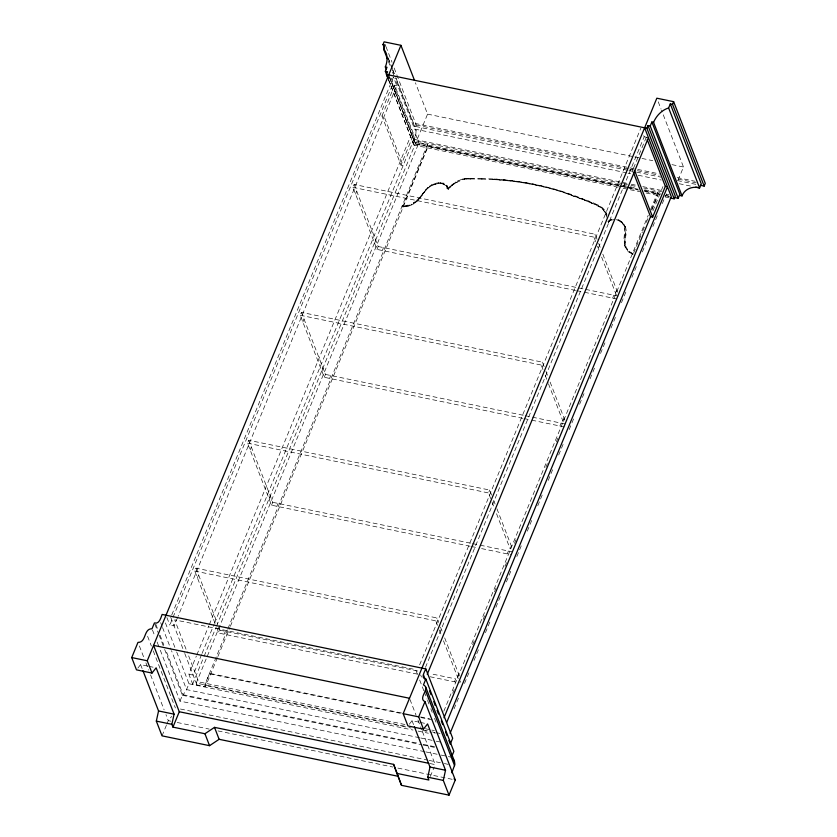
<?xml version="1.0" encoding="UTF-8"?>
<svg xmlns="http://www.w3.org/2000/svg" width="837" height="837" viewBox="0 0 837 837"><rect width="100%" height="100%" fill="white"/><g stroke="black" fill="none" stroke-linecap="round" stroke-linejoin="round"><path stroke-width="0.63" stroke-dasharray="4.18 3.14" d="M607.892 221.397L608.468 222.129M622.017 183.502L413.813 140.48L415.822 134.475L416.083 130.467L395.849 78.218M171.752 614.923L393.453 77.046L396.78 85.646L178.072 616.283M177.58 617.486L174.096 625.94L169.827 625.061L392.522 84.767L396.78 85.646M381.965 115.987L394.656 85.207L413.687 134.359L401.007 165.13L403.131 165.58L384.099 116.427L381.965 115.987L401.007 165.13M215.057 623.356L194.791 571.043L195.984 568.156L436.966 617.957L438.714 622.456M470.091 546.226L271.544 505.192L247.511 443.15L248.704 440.262L489.676 490.053L491.863 495.682M522.801 418.322L324.254 377.299L300.232 315.246L301.414 312.358L542.397 362.159L544.144 366.658M575.521 290.429L376.974 249.395L352.942 187.352L354.135 184.464L595.117 234.255L597.294 239.884M197.417 577.802L198.599 574.914M250.127 449.898L251.32 447.021M302.848 322.004L304.03 319.117M355.558 194.1L356.75 191.223M162.033 735.849L166.375 725.323M166.856 724.151L168.3 720.647L171.627 716.43M217.411 657.704L205.463 686.685L192.667 684.038L188.859 674.214L196.339 656.082M196.831 654.869L208.79 625.867M209.292 624.653L411.553 133.92L415.822 134.799L419.63 144.634M627.645 170.267L414.66 126.261L415.769 123.562L628.754 167.578M394.175 68.038L416.23 124.995L414.566 129.034L416.083 130.467M164.68 649.481L182.414 695.285L180.007 701.113L178.386 702.839M176.743 652.138L188.995 683.766L186.138 690.556L183.094 694.731L165.716 649.847M201.591 654.565L193.127 675.093L188.859 674.214M202.083 653.362L214.031 624.381M214.523 623.178L415.822 134.799M628.294 188.001L413.321 143.577L414.985 139.538L390.743 76.92M618.02 187.216L413.792 145.01L414.901 142.321L389.937 77.862M192.667 684.038L203.632 657.453M204.123 656.239L216.082 627.237M216.584 626.024L427.571 114.135L415.414 82.748M269.169 499.051L270.351 496.163M321.879 371.157L323.072 368.27M374.599 243.253L375.782 240.365M417.37 674.12L218.823 633.096L220.016 630.209L218.426 626.118M271.544 505.192L272.726 502.305L248.704 440.262M324.254 377.299L325.447 374.411L301.414 312.358M376.974 249.395L378.167 246.507L354.135 184.464M224.149 634.195L225.341 631.307M276.869 506.291L278.062 503.414M329.579 378.397L330.772 375.51M382.3 250.493L383.492 247.616M227.423 629.842L204.751 684.844L205.463 686.685M227.915 628.639L427.445 144.55L418.908 142.792L196.224 683.076L405.652 726.359M401.446 712.967L209.512 673.304L204.992 685.461L411.009 728.033M406.207 206.624L402.315 206.708L402.566 206.101M402.806 206.718L427.916 145.784L626.254 186.766M217.902 656.501L229.851 627.52M230.353 626.317L428.157 146.391L427.445 144.55M437.521 625.344L435.774 620.845L436.966 617.957M490.67 498.57L488.494 492.941L489.676 490.053M542.951 369.546L541.204 365.047L542.397 362.159M595.672 241.652L593.925 237.143L595.117 234.255M419.64 664.84L640.839 128.166M425.468 667.403L644.176 136.776L643.339 134.621M646.31 137.216L633.619 167.986L631.485 167.546L632.887 171.146M454.481 681.789L455.673 678.901L430.082 673.618M507.201 553.885L508.383 551.008M559.911 425.991L561.104 423.103M612.632 298.087L613.814 295.21M457.431 676.746L458.613 673.858M511.334 545.965L510.141 548.852L495.755 511.689M562.862 420.948L564.054 418.061M615.572 293.055L616.764 290.167M443.819 711.241L648.256 215.224M650.642 209.459L657.767 192.144L660.205 192.646M632.646 254.312L628.074 251.163L625.145 246.946L628.315 251.77L632.646 254.312L632.898 253.695L628.859 251.32L626.819 248.788M633.619 253.13L642.397 231.839M642.879 230.656L644.344 227.099M646.3 222.37L648.738 216.459M651.594 209.532L658.248 193.378L644.176 190.47M452.733 693.193L454.219 689.573M472.654 644.856L475.144 638.819M483.116 619.485L484.602 615.854M494.573 591.686L496.059 588.055M505.025 566.304L506.521 562.684M514.493 543.349L515.99 539.719M545.87 467.213L547.367 463.593M556.333 441.842L557.829 438.211M651.824 210.15L658.489 193.996L657.767 192.144M652.965 210.778L663.207 185.919M459.806 682.887L460.601 680.962M454.072 708.813L459.555 695.526M464.535 683.431L469.023 672.561M474.004 660.466L479.486 647.179M485.46 632.667L489.938 621.786M495.922 607.285L500.4 596.404M506.385 581.903L510.863 571.022M516.847 556.521L521.325 545.64M527.31 531.139L531.788 520.258M537.772 505.757L542.25 494.876M548.235 480.375L552.713 469.494M558.697 454.993L563.175 444.112M569.16 429.611L573.638 418.73M579.622 404.229L584.1 393.348M590.075 378.837L594.563 367.966M600.537 353.455L605.025 342.584M611 328.073L615.488 317.202M621.462 302.691L625.95 291.82M631.925 277.309L636.413 266.428M642.387 251.927L646.875 241.046M652.85 226.545L657.338 215.664M662.318 203.579L665.802 195.115M430.333 776.464L434.236 766.995M678.116 180.049L683.494 167.013L661.512 110.275M421.053 195.9L425.468 189.748L429.611 186.117M424.328 192.091L418.458 199.917M419.933 198.275L426.002 190.083M137.854 668.104L140.595 664.62L147.772 666.095M409.303 724.204L412.055 720.709L419.222 722.185M608.781 220.916L608.227 221.523A6.288 5.179 -21.2 0 1 608.75 220.895L609.849 219.932M448.046 188.534L450.201 186.327M448.465 188.116L447.816 188.346A6.288 5.179 -21.2 0 0 447.805 187.289C447.324 183.973 443.045 183.188 440.335 182.843M448.705 188.733L448.213 189.214L450.432 186.933M608.373 222.223L608.478 222.108A6.288 5.179 -21.2 0 1 609.284 221.219L609.807 220.759M418.218 199.3L427.613 187.676M420.017 197.365L413.206 203.297M425.709 190.355L427.853 188.283M416.868 201.414L418.73 199.666M449.94 186.567L455.966 181.88M450.17 187.174L452.273 185.291M608.3 222.286L610.382 220.351M416.857 200.587L411.417 204.28M415.194 202.753L417.098 201.204M427.623 188.503L429.852 186.724M451.823 184.872L458.017 180.761M452.053 185.49L454.198 183.805M413.447 203.914L415.361 202.585M609.922 220.706L610.989 220.037M454.031 183.962L458.257 181.378M429.454 186.264L431.714 184.831M429.695 186.881L431.955 185.437M448.14 188.44C445.556 188.995 447.649 181.817 442.323 183.188M411.647 204.898L413.562 203.789M456.092 182.623L462.547 179.777M610.382 219.66L611.878 219.148M610.623 220.277L614.379 219.535M431.641 184.925L436.213 183.198M431.882 185.542L436.454 183.805M457.965 180.855L462.306 179.16M403.884 206.164L411.459 204.197M409.795 205.62L411.699 204.803M610.738 219.493L611.491 219.231M448.193 189.162L446.895 188.179M409.565 205.002L405.757 205.996M407.891 206.226L409.837 205.672M434.121 184.454L438.745 183.449M462.202 179.128L466.648 178.354M462.442 179.746L464.723 179.264M408.006 206.247L404.125 206.77M436.077 183.177L438.504 182.843M464.305 178.637L468.762 178.302M464.545 179.244L466.879 178.972M466.617 178.972L470.98 179.087M438.232 182.843L440.733 182.843M438.473 183.449L440.963 183.46M470.373 178.469L481.788 178.511M482.028 179.118L468.647 178.919M404.198 206.164L402.074 206.101L402.315 206.708M481.442 178.501L492.773 178.93A279.987 230.646 -21.2 0 1 565.833 192.583A284.58 234.433 -21.2 0 1 594.49 204.029C599.878 204.751 604.638 208.601 606.511 213.707C598.078 199.823 578.472 199.823 565.268 192.552A279.265 230.049 -21.2 0 0 492.397 178.93M481.673 179.118L493.003 179.547A279.987 230.646 -21.2 0 1 566.074 193.19A284.58 234.433 -21.2 0 1 594.72 204.646M468.406 178.302L470.739 178.469M440.565 183.46C443.286 183.805 447.565 184.579 448.046 187.906A6.288 5.179 -21.2 0 1 448.046 188.963L447.847 188.618M644.176 136.776L648.434 137.655M427.571 114.135L633.588 156.707M634.864 156.969L652.776 160.673M671.975 164.638L683.494 167.013M630.031 167.839L636.413 169.158M637.689 169.419L659.368 173.897M677.227 177.59L695.076 181.284M416.23 124.995L628.409 168.844M629.686 169.105L636.078 170.424M637.355 170.696L659.085 175.184M678.263 179.149L696.154 182.843M628.922 170.528L635.304 171.847M636.58 172.119L660.811 177.12M677.384 180.551L696.52 184.496M626.746 172.882L414.566 129.034L394.855 78.134M628.022 173.144L630.585 173.677M638.254 175.257L661.261 180.018M679.152 183.711L691.937 186.348M414.985 139.538L629.968 183.962M631.244 184.224L637.637 185.542M642.764 186.599L660.675 190.302M623.293 183.763L629.675 185.082M630.952 185.354L637.344 186.672M643.726 187.99L661.607 191.683M414.901 142.321L621.682 185.05M622.958 185.312L636.999 188.21M644.657 189.79L659.974 192.96M666.367 194.278L668.92 194.801M627.541 187.028L637.773 189.141M618.815 185.793L415.361 143.755L389.184 76.167M620.102 186.055L626.494 187.383M627.771 187.645L638.014 189.758M644.406 191.087L658.489 193.996M669.15 196.193L667.016 195.753L666.304 193.912M629.581 188.262L638.537 190.114M644.929 191.432L660.288 194.602M665.405 195.659L669.244 196.454M623.126 188.262L639.719 191.694M646.101 193.012L658.865 195.649M665.248 196.967L669.077 197.762M352.942 187.352L593.925 237.143M378.167 246.507L584.383 289.121M585.67 289.393L618.083 296.089M576.798 290.69L583.201 292.008M584.477 292.27L616.89 298.976M300.232 315.246L541.204 365.047M325.447 374.411L523.993 415.434M525.27 415.707L566.429 424.202M524.088 418.584L530.48 419.912M531.757 420.174L564.169 426.87M247.511 443.15L488.494 492.941M272.726 502.305L471.273 543.339M472.56 543.6L478.952 544.918M480.239 545.19L512.642 551.886M471.367 546.488L476.483 547.544M481.61 548.601L511.459 554.774M194.791 571.043L435.774 620.845M220.016 630.209L418.563 671.232M430.166 676.767L458.739 682.668M420.645 716.932L429.601 718.784M209.742 673.921L401.687 713.584M420.885 717.55L432.394 719.925M148.965 666.346L153.736 667.33M420.415 722.436L426.389 723.67M404.93 724.507L198.714 681.893L187.049 651.782M425.405 728.745L430.521 729.801M431.808 730.063L434.361 730.596M424.84 730.324L427.404 730.847M432.52 731.904L435.313 733.055L432.76 732.521M436.297 732.689L439.959 733.442M422.518 730.408L431.484 732.26M188.995 683.766L412.997 730.052M418.113 731.109L428.356 733.222M419.546 737.742L186.588 689.604L171.512 650.673M420.833 738.004L434.916 740.912M436.192 741.174L441.308 742.241M183.094 694.731L418.123 743.298M423.229 744.355L437.28 747.263M182.414 695.285L421.858 744.763M423.135 745.024L434.654 747.41M424.568 751.657L180.007 701.113L159.469 648.079M425.855 751.919L439.938 754.828M441.214 755.089L451.457 757.213M180.457 709.023L427.801 760.132M429.078 760.394L443.097 763.292M444.374 763.553L448.203 764.348M430.092 763.564L435.209 764.62L422.13 730.847M170.853 721.18L168.3 720.647L165.967 714.631M177.235 722.498L209.114 729.079M218.049 730.931L392.783 767.037M397.889 768.094L452.733 779.425M616.126 219.671L620.51 221.01M596.049 205.002L602.441 208.675L605.611 213.372L602.201 208.057M442.553 183.805L446.435 185.845L447.136 188.796M633.128 254.312L628.001 250.755L625.459 245.639L624.862 240.062L625.814 228.888M618.386 219.556L623.335 223.04L625.532 227.35L622.163 222.182L617.821 219.514M618.062 220.131L622.738 223.427M601.793 207.586C590.148 202.062 577.697 197.71 565.509 193.169A279.265 230.049 -21.2 0 0 492.637 179.547M621.159 221.418L624.611 226.973L623.575 224.473M658.238 101.821L661.052 109.072M598.654 243.41L600.516 248.212M602.839 254.197L617.56 292.218M597.472 246.298L599.323 251.09M601.646 257.085L616.367 295.095M545.944 371.314L548.266 377.309M550.118 382.101L564.839 420.111M545.222 375.394L548.005 382.593M548.465 383.785L564.839 426.064M447.544 186.285L447.785 186.902M446.634 185.95L446.874 186.557M385.983 46.652L392.04 62.283M388.138 57.763L392.323 68.571M392.783 69.774L395.577 76.983M396.047 78.186L414.66 126.261M388.316 58.768L392.082 68.488M392.553 69.701L395.378 76.994M388.284 61.164L390.157 66.008M392.511 72.076L394.384 76.92M389.529 77.789L413.813 140.48M388.609 79.756L413.321 143.577M388.358 79.337L413.792 145.01M417.935 167.63L418.646 169.472M402.325 205.494L403.036 207.335M493.694 500.411L495.085 504.01M496.937 508.802L512.129 548.015M492.041 502.095L493.893 506.887M440.513 627.112L442.365 631.904M444.688 637.899L459.408 675.909M439.32 629.989L441.643 635.984M443.495 640.786L458.226 678.797M420.645 674.915L421.482 677.06M417.401 674.151L415.665 669.642L174.682 619.851L186.578 650.579M419.672 680L423.846 690.787M424.317 691.979L427.1 699.177M427.561 700.381L428.952 703.969M430.814 708.772L432.206 712.36M434.529 718.355L436.38 723.158M409.973 699.481L416.052 715.164M417.925 719.987L421.66 729.634M412.055 720.709L413.938 725.585M195.984 568.156L217.641 624.067M216.846 627.98L218.823 633.096M170.758 617.34L184.307 652.316M184.768 653.519L196.936 684.928M166.908 617.539L169.827 625.061M165.433 622.937L176.272 650.924M160.673 622.697L162.085 626.348M162.556 627.562L171.041 649.46M155.849 624.371L158.193 630.439M160.076 635.293L163.832 645.003M154.876 624.172L158.611 633.808M159.072 635.011L164.209 648.277M152.47 629.999L154.803 636.026M157.136 642.052L158.999 646.875M147.605 636.308L151.371 646.018M153.255 650.883L175.362 707.966M139.381 645.976L144.048 658.018M145.91 662.841L148.714 670.06M150.576 674.884L164.104 709.807M140.595 664.62L142.489 669.495M606.281 213.09L606.992 215.004M605.371 212.755L606.302 215.235M624.538 245.241L625.385 247.564M606.072 214.617L606.804 217.222M625.291 226.733C628.053 233.125 623.523 239.78 625.699 246.256M624.371 226.356L625.302 231.274L624.371 244.038M624.779 245.858L623.921 239.497L624.873 228.438"/><path stroke-width="1.26" d="M398.266 776.317L393.652 764.39L214.502 727.363L204.939 733.735L172.945 727.123L171.857 724.308L174.075 714.16L156.132 667.821L152.01 673.063L136.473 669.851L131.723 657.568L137.979 642.366C146.475 642.785 143.504 628.388 151.999 628.796L154.406 622.958C159.365 624.486 160.871 617.57 162.137 614.431L425.824 668.92C424.694 671.368 420.436 678.399 425.855 679.058L423.449 684.886C430.919 688.474 417.485 698.1 424.966 701.668L455.286 779.948L449.019 795.15L401.498 785.326L398.266 776.317L219.127 739.301L209.553 745.673L162.033 735.849L156.331 721.107L158.549 710.948L142.96 670.709M393.652 764.39L396.874 773.398L428.868 780.011L427.78 777.196L429.998 767.048L414.409 726.809M449.019 795.15L443.307 780.408L445.525 770.249L427.581 723.921L423.459 729.153L407.922 725.941L403.172 713.658L656.836 98.201L673.639 101.675L705.277 183.387L704.168 186.086L700.349 185.291M451.844 772.833L454.889 764.327L454.449 761.251L425.625 686.832M386.265 69.345L385.323 66.939C387.73 61.227 388.075 53.84 383.587 49.048L385.25 45.01L383.011 44.539L384.12 41.85L400.923 45.324L414.482 80.331M388.138 78.542L385.344 71.323L387.008 67.284L385.323 66.939M387.887 78.123L386.474 74.472L387.583 71.783L385.344 71.323M152.01 673.063L147.249 660.77L400.923 45.324M172.945 727.123L179.285 711.743L153.589 645.39L409.513 698.267M670.353 198.024L674.183 198.819L646.875 128.281L647.984 125.592L650.223 126.052L678.2 198.306L674.36 197.511M650.223 126.052L651.887 122.014L653.561 122.359L682.05 195.91L679.487 195.377M427.247 674.319L648.434 137.655M682.05 195.91C684.561 188.932 692.764 185.824 699.606 187.938L668.617 107.942L670.291 103.903L672.529 104.363L704.168 186.086M423.459 729.153L418.699 716.87L424.966 701.668M672.529 104.363L673.639 101.675M443.997 717.759L650.527 216.699L633.347 172.338M650.527 216.699L652.661 217.139L665.342 186.369L647.231 139.612M446.78 722.258L667.476 186.808L665.342 186.369M450.086 733.296L671.284 196.632L644.636 127.82M674.183 198.819L675.302 196.13L647.984 125.592M678.2 198.306L679.864 194.268L651.887 122.014M451.938 756.041L453.863 751.375L425.855 679.058M653.561 122.359C656.323 115.778 661.722 110.128 668.617 107.942M386.474 74.472L646.875 128.281M695.767 187.143L699.606 187.938L701.27 183.899L670.291 103.903M131.723 657.568L147.249 660.77M403.172 713.658L418.699 716.87M179.285 711.743L428.806 763.302M158.549 710.948L174.075 714.16M429.998 767.048L445.525 770.249M156.331 721.107L171.857 724.308M427.78 777.196L443.307 780.408M454.041 778.808L455.286 779.948M452.691 758.353L454.449 761.251M634.551 170.382L652.661 217.139M383.011 44.539L384.413 48.148M383.587 49.048L387.343 58.736M425.824 668.92L452.681 738.255L450.275 744.083L448.862 740.442M423.417 674.748L425.301 679.613M429.58 690.985L430.992 694.626M433.786 701.511L435.219 705.539M437.102 710.393L438.515 714.034M441.319 720.971L442.731 724.622M445.556 731.925L446.968 735.577M425.405 690.358L454.575 765.667M396.874 773.398L401.498 785.326M214.502 727.363L219.127 739.301M204.939 733.735L209.553 745.673"/></g></svg>
